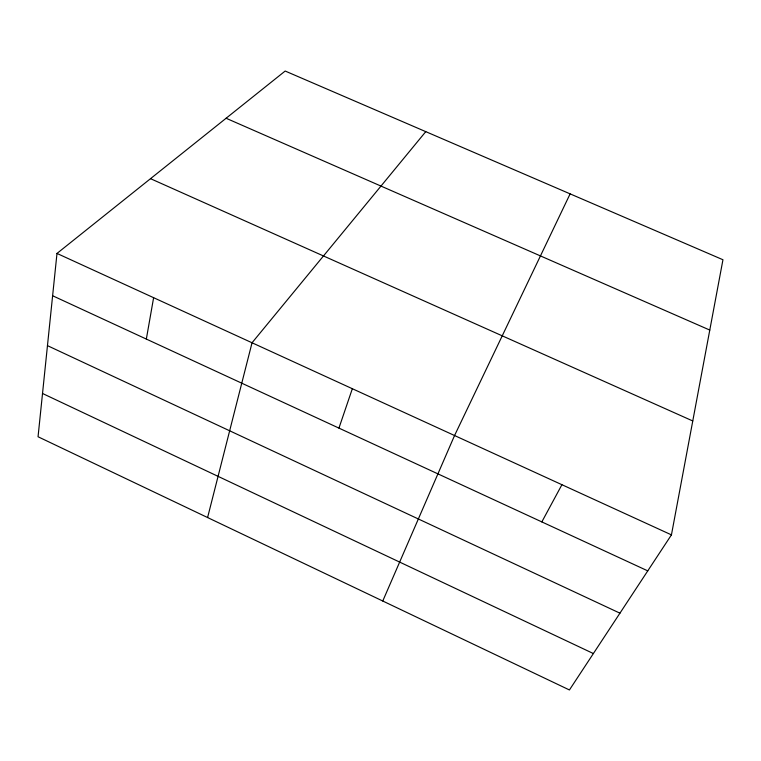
<?xml version="1.0" encoding="UTF-8"?>
<svg xmlns="http://www.w3.org/2000/svg" width="761" height="761" viewBox="0 0 761 761"><rect width="100%" height="100%" fill="white"/><g stroke="black" fill="none" stroke-linecap="round" stroke-linejoin="round"><path stroke-width="1.14" d="M56.989 253.432L38.05 436.757L569.428 689.961L671.44 534.869L722.95 259.748L285.175 71.039L56.989 253.432L671.44 534.869M146.34 339.073L153.617 297.694M207.591 517.547L252.043 342.773L425.77 131.643M338.94 428.11L352.343 388.709M382.764 601.009L454.555 435.53L570.122 193.865M541.832 521.903L561.922 484.709M226.112 118.259L709.785 330.074M150.516 178.673L692.767 420.966M52.623 295.753L647.763 570.874M47.467 345.646L619.939 613.176M42.521 393.475L593.38 653.547"/></g></svg>
